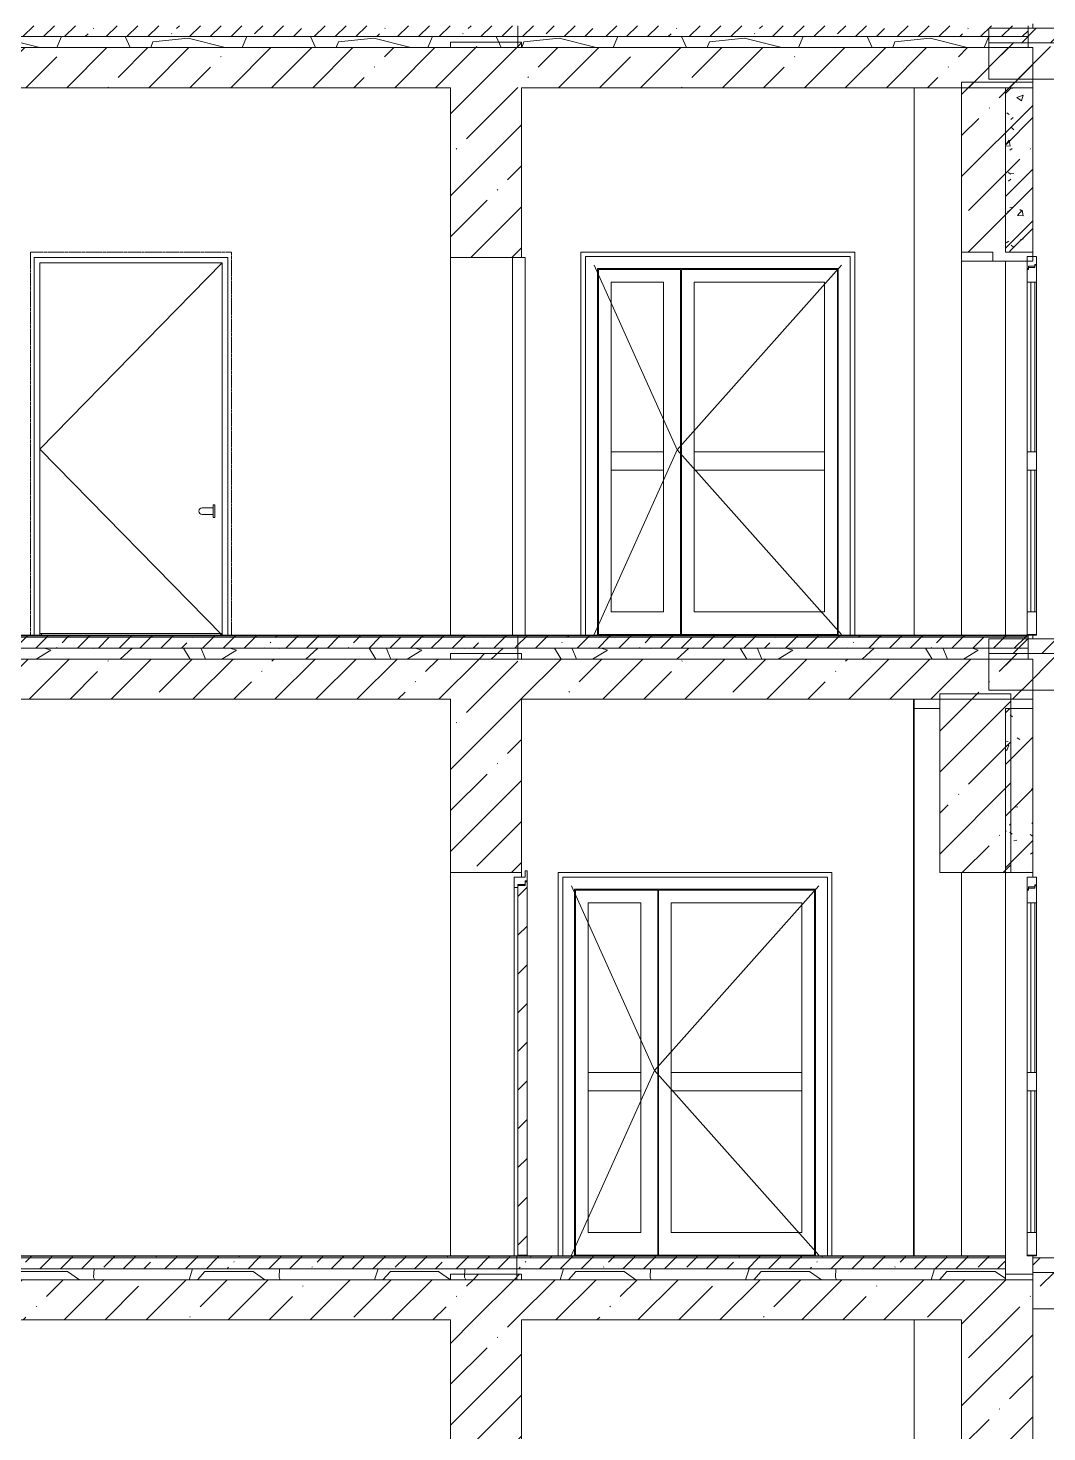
# Model space of a CAD drawing. Header units: millimetres. Extents: x -515342 to 330399, y -224905 to 507333.
# Drawn here: x 218136 to 223717, y 87067 to 94758 of the extents above; entities that cross this region are included whole.
import ezdxf

# ---------------------------------------------------------------- set-up
doc = ezdxf.new("R2010")
doc.units = ezdxf.units.MM
doc.linetypes.add('ASVP_Невидимые', pattern=[5, 3, -2])
doc.layers.get('0').update_dxf_attribs({"lineweight": 0})
for name, color, linetype, lineweight in [('Витраж', 7, 'Continuous', 0), ('Двери', 7, 'Continuous', 0), ('Двери открывание', 7, 'Continuous', 0), ('Лестницы', 7, 'Continuous', 0), ('Перекрытие', 7, 'Continuous', 0), ('Сантехника', 7, 'Continuous', 0), ('Стены внутренние', 7, 'Continuous', 0), ('Стены несущие', 7, 'Continuous', 0), ('Стены перегородки', 7, 'Continuous', 0)]:
    doc.layers.add(name, color=color, linetype=linetype, lineweight=lineweight)
pattern_1 = [(45, (223568.56, 95610.5), (-224.5064, 224.5064), []), (45, (223793.07, 95610.5), (-224.5064, 224.5064), [396.875, -79.375, 3.353, -76.022])]
pattern_2 = [(45, (223568.56, 95610.5), (-235.732, 235.732), []), (45, (223725.7, 95610.5), (-235.732, 235.732), [])]
pattern_3 = [(45, (-6276.18, 7579.1), (-106.066, 106.066), [])]
pattern_4 = [(45, (223568.56, 95610.5), (-141.421, 141.421), [])]
pattern_5 = [(50, (223568.56, 95610.5), (364.368, -31.878), [38.1, -419.1]), (355, (223568.56, 95610.5), (-70.486, 382.113), [30.48, -335.28]), (100.451, (223598.92, 95607.84), (293.885, 350.233), [32.38, -356.18]), (46.184, (223568.56, 95712.1), (542.16, -84.086), [57.15, -628.65]), (96.636, (223613.74, 95705.1), (474.805, 494.855), [48.57, -534.27]), (351.184, (223568.56, 95712.1), (474.81, 494.85), [45.72, -502.92]), (21, (223619.36, 95686.7), (303.228, -204.53), [38.1, -419.1]), (326, (223619.36, 95686.7), (123.604, 368.376), [30.48, -335.28]), (71.451, (223644.63, 95669.65), (426.834, 163.843), [32.38, -356.18]), (37.5, (223568.56, 95610.49), (6.1766, 169.11), [16.764, -314.452, 16.764, -323.596, -336.55]), (37.5, (223568.56, 95610.49), (6.1766, 169.11), [-671.576, 16.764, -319.786]), (7.5, (223568.56, 95610.5), (133.639, 200.3615), [16.764, -177.292, 16.764, -306.832, -128.27]), (7.5, (223568.56, 95610.5), (133.639, 200.3615), [-517.652, 16.764, -111.506]), (327.5, (223455.28, 95610.49), (271.1818, -11.4584), [16.764, -110.236, 16.764, -379.476, -525.78]), (327.5, (223455.28, 95610.49), (271.1818, -11.4584), [-523.24, 16.764, -509.016]), (317.5, (223404.48, 95610.5), (296.259, 50.853), [16.764, -148.336, 16.764, -246.38, -373.38]), (317.5, (223404.48, 95610.5), (296.259, 50.853), [-428.244, 16.764, -356.616])]
pattern_6 = [(228.013, (224300.08, 96626.49), (-8127.9666, -9144.02968), [136.69, -13532.193]), (184.97, (224208.64, 96524.893), (12191.99547, 1016.05502), [234.562, -23221.62]), (132.51, (223974.96, 96504.57), (10159.9124, -11176.07977), [165.393, -16373.89]), (267.274, (223578.72, 96250.573), (1015.88953, 20320.00577), [213.602, -21146.575]), (292.834, (223568.56, 96037.213), (-5080.07417, 12191.97012), [209.453, -20735.923]), (357.274, (223649.84, 95844.173), (-20320.00577, 1015.88953), [213.602, -21146.575]), (37.694, (223863.2, 95834.013), (-13208.04272, -10159.94461), [282.477, -27965.247]), (72.255, (224086.72, 96006.733), (7112.12749, 22351.9589), [266.688, -26402.102]), (121.43, (224168, 96260.733), (-8128.10005, 13207.93827), [214.325, -21218.218]), (175.236, (224056.24, 96443.61), (11175.99406, -1016.0697), [244.685, -11989.575]), (222.397, (223812.4, 96463.933), (-12192.08559, -11175.90729), [316.43, -31326.71]), (138.814, (224584.56, 96240.41), (-7111.9922, 6096.0098), [108, -10692.226]), (171.469, (224503.28, 96311.533), (13207.99153, -2032.05404), [205.473, -20341.855]), (225, (224300.1, 96342), (1e-13, -1016), [143.684, -1293.16]), (203.199, (224228.96, 96463.93), (5079.9856, 2032.0367), [77.377, -7660.25]), (291.801, (224157.84, 96433.45), (-1015.9787, 3048.0072), [109.426, -5361.9]), (30.964, (224198.48, 96331.85), (3047.9913, 2032.0134), [177.73, -5746.52]), (161.565, (224350.88, 96423.3), (2031.999, -1016.0024), [128.515, -3084.36]), (16.39, (223568.56, 96433.453), (10159.97517, 3048.0812), [180.035, -17823.53]), (70.346, (223741.28, 96484.25), (-4064.0339, -11175.98797), [151.04, -14952.887]), (293.199, (224350.88, 96626.49), (-2032.0367, 5079.9856), [154.75, -7582.873]), (343.61, (224411.84, 96484.253), (-10159.97517, 3048.0812), [180.035, -17823.53]), (339.444, (223568.56, 95803.53), (-5080.0015, 2031.9962), [173.614, -8507.094]), (294.775, (223731.12, 95742.57), (-5079.9732, 11176.0126), [145.47, -14401.437]), (66.801, (224361.04, 95610.49), (2032.0367, 5079.9856), [154.75, -7582.873]), (17.354, (224422, 95752.73), (-13208.0015, -4063.99474), [170.313, -16860.95]), (69.444, (223863.2, 95610.49), (-2031.9962, -5080.0015), [86.807, -8593.9]), (101.31, (224300.08, 95610.5), (-1016.0048, 4063.999), [51.806, -5128.797]), (165.964, (224289.92, 95661.3), (3048.0036, -1015.9877), [209.45, -3979.62]), (186.009, (224086.72, 95712.093), (10159.99987, 1015.9998), [194.107, -19216.546]), (303.69, (224198.48, 96240.4), (-1015.9976, 2032.002), [146.53, -3516.71]), (353.157, (224279.76, 96118.493), (17271.99206, -2032.06884), [255.823, -25326.404]), (60.945, (224533.76, 96088.01), (-4064.0497, -7111.97225), [104.603, -10355.757]), (90, (224584.6, 96179.5), (-1016, 1016), [60.96, -955.04]), (120.256, (224066.4, 95742.57), (4063.9449, -7112.03103), [141.147, -13973.576]), (48.013, (223995.28, 95864.49), (8127.9666, 9144.0297), [273.377, -13395.505]), (0, (224178.2, 96067.7), (1016, 1016), [264.16, -751.84]), (325.305, (224442.32, 96067.69), (-10160.01873, 7111.97318), [160.644, -15903.726]), (254.055, (224574.4, 95976.25), (-1015.9713, -4064.0072), [147.93, -7248.66]), (207.646, (224533.76, 95834.013), (-19303.99578, -10160.00796), [240.858, -23844.986]), (175.426, (224320.4, 95722.253), (-13207.99929, 1016.01778), [254.812, -25226.34])]
pattern_7 = [(45, (223568.56, 95610.5), (-114.0493, 114.0493), []), (45, (223682.61, 95610.5), (-114.0493, 114.0493), [201.613, -40.323, 3.353, -36.97])]

# ---------------------------------------------------------------- blocks, each defined once
blk = doc.blocks.new('Дверь_Стальная_Фрамуга_2 полотна1 - АР_Дверь_Внутренняя_1350х2680h_коробка__О_Л 2-10217686-О_АР_П_Разрез 3-3')
at = {"layer": 'Двери', "color": 253, "true_color": 0xaaaaaa}
for p, q in [((-8597.9, 5), (-8597.9, 0)), ((-8562.9, 0), (-8562.9, 5)), ((-8506.9, 5), (-8506.9, 0))]:
    blk.add_line(p, q, dxfattribs=at)
at = {"layer": 'Двери открывание', "color": 253, "true_color": 0xaaaaaa}
blk.add_line((-8522.9, 0), (-8520.1, 5), dxfattribs=at)
blk = doc.blocks.new('Прямоугольный импост - АР_Откос_Металлический_50х330 Серый Правый_Двери-10217749-О_АР_П_Разрез 3-3')
at = {"layer": 'Витраж'}
for p, q in [((-8588.9, 5), (-8588.9, 0)), ((-8587.9, 0), (-8587.9, 5))]:
    blk.add_line(p, q, dxfattribs=at)
blk = doc.blocks.new('СД_Люблино_Фасады_rvt-1-О_АР_П_Разрез 3-3')
at = {"layer": 'Стены внутренние'}
blk.add_line((-8637.9, 0), (-8637.9, 5), dxfattribs=at)
at = {"layer": 'Витраж', "lineweight": 9}
blk.add_blockref('Прямоугольный импост - АР_Откос_Металлический_50х330 Серый Правый_Двери-10217749-О_АР_П_Разрез 3-3', (0, 0), dxfattribs=at)
at = {"layer": 'Двери', "lineweight": 9}
blk.add_blockref('Дверь_Стальная_Фрамуга_2 полотна1 - АР_Дверь_Внутренняя_1350х2680h_коробка__О_Л 2-10217686-О_АР_П_Разрез 3-3', (0, 0), dxfattribs=at)
blk = doc.blocks.new('Дверь_Алюминиевая_Противопожарная__ТПТ75__2 полотна - АР_Дверь_ТПТ75_1450х2075_h__Средник_EIS60_Пр-10663336-О_АР_П_Разрез 3-3')
at = {"layer": 'Двери'}
for p, q in [((-7490.5, 3405), (-7490.5, 3400)), ((-7477.5, 3405), (-7477.5, 3400)), ((-7467.5, 3405), (-7467.5, 3400)), ((-7425, 3405), (-7425, 3400))]:
    blk.add_line(p, q, dxfattribs=at)
at = {"layer": 'Двери', "linetype": 'ASVP_Невидимые'}
for p, q in [((-7425, 3405), (-7425, 3400)), ((-7400, 3400), (-7400, 3405))]:
    blk.add_line(p, q, dxfattribs=at)
blk = doc.blocks.new('Дверь_Деревянная_1 полотно - АР_Дверь_Санузел_1000х2000h_полотно__Г_Пр-8738115-О_АР_П_Разрез 3-3')
at = {"layer": 'Двери', "linetype": 'ASVP_Невидимые'}
for p, q in [((-10595, 5500), (-11695, 5500)), ((-11695, 5500), (-11695, 3400)), ((-11675, 3400), (-11675, 5470)), ((-11675, 5470), (-10615, 5470)), ((-10615, 5470), (-10615, 3400)), ((-10595, 3400), (-10595, 5500))]:
    blk.add_line(p, q, dxfattribs=at)
at = {"layer": 'Двери'}
for p, q in [((-10615, 5470), (-11675, 5470)), ((-11675, 5470), (-11675, 3400)), ((-10615, 5470), (-10615, 3400)), ((-11645, 5440), (-11645, 3410)), ((-10645, 5440), (-11645, 5440)), ((-11645, 5440), (-10645, 5440)), ((-11645, 3400), (-11645, 5440)), ((-10645, 3410), (-10645, 5440)), ((-10645, 5440), (-10645, 3400)), ((-11645, 3410), (-10645, 3410)), ((-11635, 3400), (-11635, 3410)), ((-10655, 3410), (-10655, 3400))]:
    blk.add_line(p, q, dxfattribs=at)
at = {"layer": 'Двери открывание'}
for p, q in [((-11645, 4420), (-10645, 5440)), ((-10645, 3400), (-11645, 4420))]:
    blk.add_line(p, q, dxfattribs=at)
blk = doc.blocks.new('Дверь_Алюминиевая_Противопожарная__ТПТ75__2 полотна - АР_Дверь_ТПТ75_1450х2075_h__Средник_EI30_Пр-V1-О_АР_П_Разрез 3-3')
at = {"layer": 'Двери'}
for p, q in [((-7507, 5), (-7507, 0)), ((-7494, 5), (-7494, 0)), ((-7484, 5), (-7484, 0)), ((-7441.5, 5), (-7441.5, 0))]:
    blk.add_line(p, q, dxfattribs=at)
at = {"layer": 'Двери', "linetype": 'ASVP_Невидимые'}
for p, q in [((-7441.5, 5), (-7441.5, 0)), ((-7416.5, 0), (-7416.5, 5))]:
    blk.add_line(p, q, dxfattribs=at)
blk = doc.blocks.new('Дверь_Деревянная_1 полотно - АР_Дверь_Межкомнатная_1100х2000h_полотно__Г_Л-9343526-О_АР_П_Разрез 3-3')
at = {"layer": 'Двери'}
for p, q in [((-8985, 5470), (-9055, 5470)), ((-9055, 5470), (-9055, 3400)), ((-8985, 3400), (-8985, 5470)), ((-9055, 3400), (-8985, 3400))]:
    blk.add_line(p, q, dxfattribs=at)
blk = doc.blocks.new('Дверь_Алюминиевая_Противопожарная__ТПТ75__2 полотна - АР_Дверь_ТПТ75_1450х2075_h__Средник_EIS60_Л-V3-О_АР_П_Разрез 3-3')
at = {"layer": 'Двери'}
h = blk.add_hatch(dxfattribs=at)
h.set_pattern_fill('FP_2', color=256, style=0, pattern_type=2)
h.set_pattern_definition([(236.31, (-5209.4, 8823.7), (-1777.996, -3556), [641.07, -5769.6]), (236.31, (-5173.8, 8717), (-1777.996, -3556), [384.64, -6026.03]), (236.31, (-5387.2, 8717), (-1777.996, -3556), [384.64, -6026.03])])
h.paths.add_polyline_path([(-8060, 4405), (-7345, 4405), (-7345, 5335), (-8060, 5335), (-8060, 4875.09)])
for p, q in [((-8655, 3400), (-8655, 5475)), ((-7205, 5475), (-8655, 5475)), ((-7205, 3400), (-7205, 5475)), ((-8589.5, 5409.5), (-8589.5, 3400)), ((-8589.5, 5409.5), (-7270.5, 5409.5)), ((-8584.5, 5404.5), (-8134.5, 5404.5)), ((-8584.5, 5404.5), (-8584.5, 3405)), ((-8157.5, 5409.5), (-8157.5, 5404.5)), ((-8152.5, 5409.5), (-8152.5, 5404.5)), ((-8139.5, 5409.5), (-8139.5, 5404.5)), ((-8134.5, 3405), (-8134.5, 5404.5)), ((-8129.5, 3405), (-8129.5, 5404.5)), ((-8129.5, 5404.5), (-7275.5, 5404.5)), ((-7275.5, 5404.5), (-7275.5, 3405)), ((-7270.5, 5409.5), (-7270.5, 3400)), ((-8515, 3528.7), (-8515, 5335)), ((-8515, 5335), (-8227, 5335)), ((-8227, 3528.7), (-8227, 5335)), ((-8060, 5335), (-8060, 3528.7)), ((-7345, 5335), (-8060, 5335)), ((-7345, 3528.7), (-7345, 5335)), ((-8515, 4304), (-8515, 4405)), ((-8227, 4405), (-8515, 4405)), ((-8227, 4405), (-8227, 4304)), ((-8060, 4304), (-8060, 4405)), ((-7345, 4405), (-8060, 4405)), ((-7345, 4405), (-7345, 4304)), ((-8227, 4304), (-8515, 4304)), ((-7345, 4304), (-8060, 4304)), ((-8227, 3528.7), (-8515, 3528.7)), ((-7345, 3528.7), (-8060, 3528.7)), ((-8584.5, 3405), (-8589.5, 3405)), ((-8134.5, 3405), (-8584.5, 3405)), ((-8134.5, 3405), (-8129.5, 3405)), ((-7275.5, 3405), (-8129.5, 3405)), ((-7275.5, 3405), (-7270.5, 3405))]:
    blk.add_line(p, q, dxfattribs=at)
at = {"layer": 'Двери', "linetype": 'ASVP_Невидимые'}
for p, q in [((-8655, 3400), (-8655, 5475)), ((-8655, 5475), (-7205, 5475)), ((-7205, 5475), (-7205, 3400))]:
    blk.add_line(p, q, dxfattribs=at)
at = {"layer": 'Двери открывание'}
for q in [(-8607.5, 5427.5), (-7252.5, 5427.5), (-8607.5, 3405), (-7252.5, 3405)]:
    blk.add_line((-8152.5, 4416.25), q, dxfattribs=at)
blk = doc.blocks.new('Дверь_Алюминиевая_Противопожарная__ТПТ75__2 полотна - АР_Дверь_ТПТ75_1450х2075_h__Средник_EI30_Л-10660190-О_АР_П_Разрез 3-3')
at = {"layer": 'Двери'}
for p, q in [((-8780, 0), (-8780, 2075)), ((-7330, 2075), (-8780, 2075)), ((-8714.5, 2009.5), (-8714.5, 0)), ((-8714.5, 2009.5), (-7395.5, 2009.5)), ((-8709.5, 2004.5), (-8259.5, 2004.5)), ((-8709.5, 2004.5), (-8709.5, 5)), ((-8282.5, 2009.5), (-8282.5, 2004.5)), ((-8277.5, 2009.5), (-8277.5, 2004.5)), ((-8264.5, 2009.5), (-8264.5, 2004.5)), ((-8259.5, 5), (-8259.5, 2004.5)), ((-8254.5, 5), (-8254.5, 2004.5)), ((-8254.5, 2004.5), (-7400.5, 2004.5)), ((-7400.5, 2004.5), (-7400.5, 5)), ((-7395.5, 2009.5), (-7395.5, 0)), ((-7330, 0), (-7330, 2075)), ((-8640, 128.7), (-8640, 1935)), ((-8640, 1935), (-8352, 1935)), ((-8352, 128.7), (-8352, 1935)), ((-8185, 1935), (-8185, 128.7)), ((-7470, 1935), (-8185, 1935)), ((-7470, 128.7), (-7470, 1935)), ((-8640, 904), (-8640, 1005)), ((-8352, 1005), (-8640, 1005)), ((-8352, 1005), (-8352, 904)), ((-8185, 904), (-8185, 1005)), ((-7470, 1005), (-8185, 1005)), ((-7470, 1005), (-7470, 904)), ((-8352, 904), (-8640, 904)), ((-7470, 904), (-8185, 904)), ((-8352, 128.7), (-8640, 128.7)), ((-7470, 128.7), (-8185, 128.7)), ((-8709.5, 5), (-8714.5, 5)), ((-8259.5, 5), (-8709.5, 5)), ((-8259.5, 5), (-8254.5, 5)), ((-7400.5, 5), (-8254.5, 5)), ((-7400.5, 5), (-7395.5, 5))]:
    blk.add_line(p, q, dxfattribs=at)
at = {"layer": 'Двери', "linetype": 'ASVP_Невидимые'}
for p, q in [((-8780, 0), (-8780, 2075)), ((-8780, 2075), (-7330, 2075)), ((-7330, 2075), (-7330, 0))]:
    blk.add_line(p, q, dxfattribs=at)
at = {"layer": 'Двери открывание'}
for q in [(-8732.5, 2027.5), (-7377.5, 2027.5), (-8732.5, 5), (-7377.5, 5)]:
    blk.add_line((-8277.5, 1016.25), q, dxfattribs=at)
blk = doc.blocks.new('Дверь_Стальная Противопожарная_2 полотна - АР_Дверь_EI15_1450х2080h_коробка__Г_Л-10351172-О_АР_П_Разрез 3-3')
at = {"layer": 'Двери'}
h = blk.add_hatch(dxfattribs=at)
h.set_pattern_fill('FP_6', color=256, style=0, pattern_type=2)
h.set_pattern_definition(pattern_3)
h.paths.add_polyline_path([(-9026, 2019), (-9026, 2035), (-8985, 2035), (-8985, 2055), (-8975, 2055), (-8975, 2110), (-8985, 2110), (-8985, 2075), (-9045, 2075), (-9045, 2019)])
h = blk.add_hatch(dxfattribs=at)
h.set_pattern_fill('FP_6', color=256, style=0, pattern_type=2)
h.set_pattern_definition(pattern_3)
h.paths.add_polyline_path([(-8975, 5), (-8975, 2050), (-8985, 2050), (-8985, 2030), (-9026, 2030), (-9026, 5)])
at = {"layer": 'Двери', "lineweight": 18}
for p, q in [((-8975, 2110), (-8985, 2110)), ((-8985, 2110), (-8985, 2075)), ((-8975, 2055), (-8975, 2110)), ((-8985, 2075), (-9045, 2075)), ((-9045, 2075), (-9045, 2019)), ((-9045, 2019), (-9026, 2019)), ((-9026, 2019), (-9026, 2035)), ((-9026, 2035), (-8985, 2035)), ((-9026, 2030), (-9026, 5)), ((-8985, 2030), (-9026, 2030)), ((-8985, 2035), (-8985, 2055)), ((-8985, 2055), (-8975, 2055)), ((-8975, 2050), (-8985, 2050)), ((-8985, 2050), (-8985, 2030)), ((-8975, 5), (-8975, 2050)), ((-9026, 5), (-8975, 5))]:
    blk.add_line(p, q, dxfattribs=at)
at = {"layer": 'Двери'}
for p, q in [((-9045, 2019), (-9045, 0)), ((-8975, 2055), (-8975, 2050)), ((-9026, 5), (-9026, 0)), ((-8985, 0), (-8985, 5)), ((-8975, 5), (-8975, 0))]:
    blk.add_line(p, q, dxfattribs=at)
blk = doc.blocks.new('Дверь_Алюминиевая_Противопожарная__ТПТ75__2 полотна - АР_Дверь_ТПТ75_1450х2075_h__Средник_EI30_Пр-V160-О_АР_П_Разрез 3-3')
at = {"layer": 'Двери', "lineweight": 18}
for p, q in [((-6185, 8825), (-6236, 8825)), ((-6236, 8825), (-6236, 8759.5)), ((-6228, 8759.5), (-6228, 8772.5)), ((-6228, 8772.5), (-6193, 8772.5)), ((-6193, 8772.5), (-6193, 8782.5)), ((-6193, 8782.5), (-6185, 8782.5)), ((-6185, 8777.5), (-6193, 8777.5)), ((-6193, 8777.5), (-6193, 8764.5)), ((-6185, 8782.5), (-6185, 8825)), ((-6185, 8685), (-6185, 8777.5)), ((-6236, 8759.5), (-6228, 8759.5)), ((-6228, 8754.5), (-6236, 8754.5)), ((-6236, 8754.5), (-6236, 8685)), ((-6193, 8764.5), (-6228, 8764.5)), ((-6228, 8764.5), (-6228, 8754.5)), ((-6236, 8685), (-6185, 8685)), ((-6215, 8685), (-6215, 7755)), ((-6193, 8685), (-6215, 8685)), ((-6193, 7755), (-6193, 8685)), ((-6185, 7755), (-6236, 7755)), ((-6236, 7755), (-6236, 7654)), ((-6215, 7755), (-6193, 7755)), ((-6185, 7654), (-6185, 7755)), ((-6236, 7654), (-6185, 7654)), ((-6215, 7654), (-6215, 6878.7)), ((-6193, 7654), (-6215, 7654)), ((-6193, 6878.7), (-6193, 7654)), ((-6185, 6878.7), (-6236, 6878.7)), ((-6236, 6878.7), (-6236, 6755)), ((-6215, 6878.7), (-6193, 6878.7)), ((-6185, 6755), (-6185, 6878.7)), ((-6236, 6755), (-6185, 6755)), ((-6230.5, 6750), (-6228, 6750)), ((-6228, 6750), (-6193, 6750)), ((-6185, 6750), (-6193, 6750))]:
    blk.add_line(p, q, dxfattribs=at)
at = {"layer": 'Двери'}
for p, q in [((-6185, 8782.5), (-6185, 8777.5)), ((-6236, 8759.5), (-6236, 8754.5)), ((-6236, 8685), (-6236, 7755)), ((-6185, 8685), (-6185, 7755)), ((-6236, 7654), (-6236, 6878.7)), ((-6185, 7654), (-6185, 6878.7)), ((-6236, 6755), (-6236, 6750)), ((-6228, 6750), (-6230.5, 6750)), ((-6228, 6755), (-6228, 6750)), ((-6193, 6750), (-6228, 6750)), ((-6193, 6755), (-6193, 6750)), ((-6185, 6750), (-6193, 6750)), ((-6185, 6755), (-6185, 6750))]:
    blk.add_line(p, q, dxfattribs=at)
blk = doc.blocks.new('Дверь_Алюминиевая_Противопожарная__ТПТ75__2 полотна - АР_Дверь_ТПТ75_1450х2075_h__Средник_EI30_Пр-V161-О_АР_П_Разрез 3-3')
at = {"layer": 'Двери', "lineweight": 18}
for p, q in [((-6185, 2075), (-6236, 2075)), ((-6236, 2075), (-6236, 2009.5)), ((-6236, 2009.5), (-6228, 2009.5)), ((-6228, 2004.5), (-6236, 2004.5)), ((-6236, 2004.5), (-6236, 1935)), ((-6228, 2009.5), (-6228, 2022.5)), ((-6228, 2022.5), (-6193, 2022.5)), ((-6193, 2014.5), (-6228, 2014.5)), ((-6228, 2014.5), (-6228, 2004.5)), ((-6193, 2022.5), (-6193, 2032.5)), ((-6193, 2032.5), (-6185, 2032.5)), ((-6185, 2027.5), (-6193, 2027.5)), ((-6193, 2027.5), (-6193, 2014.5)), ((-6185, 2032.5), (-6185, 2075)), ((-6185, 1935), (-6185, 2027.5)), ((-6236, 1935), (-6185, 1935)), ((-6215, 1935), (-6215, 1005)), ((-6193, 1935), (-6215, 1935)), ((-6193, 1005), (-6193, 1935)), ((-6185, 1005), (-6236, 1005)), ((-6236, 1005), (-6236, 904)), ((-6215, 1005), (-6193, 1005)), ((-6185, 904), (-6185, 1005)), ((-6236, 904), (-6185, 904)), ((-6215, 904), (-6215, 128.7)), ((-6193, 904), (-6215, 904)), ((-6193, 128.7), (-6193, 904)), ((-6185, 128.7), (-6236, 128.7)), ((-6236, 128.7), (-6236, 5)), ((-6215, 128.7), (-6193, 128.7)), ((-6185, 5), (-6185, 128.7)), ((-6236, 5), (-6185, 5)), ((-6236, 0), (-6228, 0)), ((-6228, 0), (-6193, 0)), ((-6185, 0), (-6193, 0))]:
    blk.add_line(p, q, dxfattribs=at)
at = {"layer": 'Двери'}
for p, q in [((-6236, 2009.5), (-6236, 2004.5)), ((-6185, 2032.5), (-6185, 2027.5)), ((-6236, 1935), (-6236, 1005)), ((-6185, 1935), (-6185, 1005)), ((-6236, 904), (-6236, 128.7)), ((-6185, 904), (-6185, 128.7)), ((-6236, 5), (-6236, 0)), ((-6228, 0), (-6236, 0)), ((-6228, 5), (-6228, 0)), ((-6193, 0), (-6228, 0)), ((-6193, 5), (-6193, 0)), ((-6185, 0), (-6193, 0)), ((-6185, 5), (-6185, 0))]:
    blk.add_line(p, q, dxfattribs=at)
blk = doc.blocks.new('МГН_Санузел_Поручень горизонтальный - АР_Сантехнические приборы_МГН_Поручень горизонтальный_на дверь-10674815-О_АР_П_Разрез 3-3')
at = {"layer": 'Сантехника'}
for p, q in [((-10755, 4098), (-10695, 4098)), ((-10695, 4098), (-10755, 4098)), ((-10695, 4098), (-10695, 4115)), ((-10695, 4115), (-10685, 4115)), ((-10695, 4115), (-10685, 4115)), ((-10695, 4045), (-10695, 4115)), ((-10685, 4115), (-10685, 4045)), ((-10685, 4115), (-10685, 4045)), ((-10695, 4062), (-10755, 4062)), ((-10695, 4062), (-10755, 4062)), ((-10695, 4045), (-10695, 4062)), ((-10685, 4045), (-10695, 4045)), ((-10695, 4045), (-10685, 4045))]:
    blk.add_line(p, q, dxfattribs=at)
blk.add_arc((-10755, 4080), 18, 90, 270, dxfattribs=at)
blk.add_arc((-10755, 4080), 18, 90, 270, dxfattribs=at)

msp = doc.modelspace()

# ---------------------------------------------------------------- hatches: boundary and pattern name
at = {"layer": 'Лестницы'}
h = msp.add_hatch(dxfattribs=at)
h.set_pattern_fill('FP_9', color=256, style=0, pattern_type=2)
h.set_pattern_definition(pattern_2)
h.paths.add_polyline_path([(225020.7438, 94678.0595), (225020.7438, 94758.0595), (223399.7438, 94758.0595), (223399.7438, 94678.0595), (224926.8924, 94678.0595)])
h = msp.add_hatch(dxfattribs=at)
h.set_pattern_fill('FP_1', color=256, style=0, pattern_type=2)
h.set_pattern_definition(pattern_1)
h.paths.add_polyline_path([(225005.7438, 94410.3158), (225005.7438, 94678.0595), (223399.7438, 94678.0595), (223399.7438, 94478.0595), (224871.6967, 94478.0595), (224926.8924, 94450.1652)])
h = msp.add_hatch(dxfattribs=at)
h.set_pattern_fill('FP_9', color=256, style=0, pattern_type=2)
h.set_pattern_definition(pattern_2)
h.paths.add_polyline_path([(224288.3348, 91331.3929), (225089.7438, 91331.509), (225089.7438, 91411.3929), (223399.7438, 91411.3929), (223399.7438, 91331.3929), (224181.9085, 91331.3929)])
h = msp.add_hatch(dxfattribs=at)
h.set_pattern_fill('FP_1', color=256, style=0, pattern_type=2)
h.set_pattern_definition(pattern_1)
h.paths.add_polyline_path([(225074.7438, 91068.4672), (225074.7438, 91331.3929), (223399.7438, 91331.3929), (223399.7438, 91131.3929), (224946.3241, 91131.3929), (225033.3186, 91088.7656)])
h = msp.add_hatch(dxfattribs=at)
h.set_pattern_fill('FP_9', color=256, style=0, pattern_type=2)
h.set_pattern_definition(pattern_2)
h.paths.add_polyline_path([(224501.1873, 87941.3929), (225378.4612, 87941.3929), (225378.4612, 88021.3929), (223639.7438, 88021.3929), (223639.7438, 87941.3929), (224394.7611, 87941.3929)])
h = msp.add_hatch(dxfattribs=at)
h.set_pattern_fill('FP_1', color=256, style=0, pattern_type=2)
h.set_pattern_definition(pattern_1)
h.paths.add_polyline_path([(225363.4612, 87669.8714), (225363.4612, 87941.3929), (223639.7438, 87941.3929), (223639.7438, 87741.3929), (225206.3945, 87741.3929), (225352.5974, 87674.8183)])
at = {"layer": 'Перекрытие'}
h = msp.add_hatch(dxfattribs=at)
h.set_pattern_fill('FP_11', color=256, style=0, pattern_type=2)
h.set_pattern_definition(pattern_7)
h.paths.add_polyline_path([(220137.7106, 94711.3929), (220819.7438, 94711.3929), (220819.7438, 94771.3929), (214439.7438, 94771.3929), (214439.7438, 94711.3929), (220031.2843, 94711.3929)])
h = msp.add_hatch(dxfattribs=at)
h.set_pattern_fill('FP_11', color=256, style=0, pattern_type=2)
h.set_pattern_definition(pattern_7)
h.paths.add_polyline_path([(220819.7438, 94711.3929), (223614.2438, 94711.3929), (223614.2438, 94771.3929), (220819.7438, 94771.3929), (220819.7438, 94759.3897)])
h = msp.add_hatch(dxfattribs=at)
h.set_pattern_fill('FP_34', color=256, style=0, pattern_type=2)
h.set_pattern_definition(pattern_6)
h.paths.add_polyline_path([(219818.4318, 94651.3929), (220819.7438, 94651.3929), (220819.7438, 94711.3929), (214439.7438, 94711.3929), (214439.7438, 94651.3929), (219712.0056, 94651.3929)])
h = msp.add_hatch(dxfattribs=at)
h.set_pattern_fill('FP_34', color=256, style=0, pattern_type=2)
h.set_pattern_definition(pattern_6)
h.paths.add_polyline_path([(220819.7438, 94651.3929), (223614.2438, 94651.3929), (223614.2438, 94711.3929), (220819.7438, 94711.3929), (220819.7438, 94666.7443)])
h = msp.add_hatch(dxfattribs=at)
h.set_pattern_fill('FP_1', color=256, style=0, pattern_type=2)
h.set_pattern_definition(pattern_1)
h.paths.add_polyline_path([(220244.1369, 94431.3929), (223639.7438, 94431.3929), (223639.7438, 94651.3929), (214439.7438, 94651.3929), (214439.7438, 94431.3929), (220137.7106, 94431.3929)])
h = msp.add_hatch(dxfattribs=at)
h.set_pattern_fill('FP_11', color=256, style=0, pattern_type=2)
h.set_pattern_definition(pattern_7)
h.paths.add_polyline_path([(220151.0139, 91421.3929), (220819.7438, 91421.3929), (220819.7438, 91429.3929), (214439.7438, 91429.3929), (214439.7438, 91421.3929), (220147.6892, 91421.3929)])
h = msp.add_hatch(dxfattribs=at)
h.set_pattern_fill('FP_11', color=256, style=0, pattern_type=2)
h.set_pattern_definition(pattern_7)
h.paths.add_polyline_path([(220776.2682, 91361.3929), (220819.7438, 91361.3929), (220819.7438, 91421.3929), (214439.7438, 91421.3929), (214439.7438, 91361.3929), (220749.6616, 91361.3929)])
h = msp.add_hatch(dxfattribs=at)
h.set_pattern_fill('FP_11', color=256, style=0, pattern_type=2)
h.set_pattern_definition(pattern_7)
h.paths.add_polyline_path([(220819.7438, 91421.3929), (223614.2438, 91421.3929), (223614.2438, 91429.3929), (220819.7438, 91429.3929), (220819.7438, 91424.1544)])
h = msp.add_hatch(dxfattribs=at)
h.set_pattern_fill('FP_11', color=256, style=0, pattern_type=2)
h.set_pattern_definition(pattern_7)
h.paths.add_polyline_path([(223543.351, 91361.3929), (223614.2438, 91361.3929), (223614.2438, 91421.3929), (220819.7438, 91421.3929), (220819.7438, 91361.3929), (223436.9247, 91361.3929)])
h = msp.add_hatch(dxfattribs=at)
h.set_pattern_fill('FP_34', color=256, style=0, pattern_type=2)
h.set_pattern_definition(pattern_6)
h.paths.add_polyline_path([(219712.0056, 91301.3929), (220819.7438, 91301.3929), (220819.7438, 91361.3929), (214439.7438, 91361.3929), (214439.7438, 91301.3929), (219605.5793, 91301.3929)])
h = msp.add_hatch(dxfattribs=at)
h.set_pattern_fill('FP_1', color=256, style=0, pattern_type=2)
h.set_pattern_definition(pattern_1)
h.paths.add_polyline_path([(220031.2843, 91081.3929), (223639.7438, 91081.3929), (223639.7438, 91301.3929), (214439.7438, 91301.3929), (214439.7438, 91081.3929), (219924.8581, 91081.3929)])
h = msp.add_hatch(dxfattribs=at)
h.set_pattern_fill('FP_34', color=256, style=0, pattern_type=2)
h.set_pattern_definition(pattern_6)
h.paths.add_polyline_path([(222904.7934, 91301.3929), (223614.2438, 91301.3929), (223614.2438, 91361.3929), (220819.7438, 91361.3929), (220819.7438, 91301.3929), (222798.3671, 91301.3929)])
h = msp.add_hatch(dxfattribs=at)
h.set_pattern_fill('FP_11', color=256, style=0, pattern_type=2)
h.set_pattern_definition(pattern_7)
h.paths.add_polyline_path([(220776.2682, 88021.3929), (220814.2438, 88021.3929), (220814.2438, 88029.3929), (214439.7438, 88029.3929), (214439.7438, 88021.3929), (220749.6616, 88021.3929)])
h = msp.add_hatch(dxfattribs=at)
h.set_pattern_fill('FP_11', color=256, style=0, pattern_type=2)
h.set_pattern_definition(pattern_7)
h.paths.add_polyline_path([(218967.0217, 87961.3929), (220814.2438, 87961.3929), (220814.2438, 88021.3929), (214439.7438, 88021.3929), (214439.7438, 87961.3929), (218860.5955, 87961.3929)])
h = msp.add_hatch(dxfattribs=at)
h.set_pattern_fill('FP_11', color=256, style=0, pattern_type=2)
h.set_pattern_definition(pattern_7)
h.paths.add_polyline_path([(223489.7438, 88021.3929), (223489.7438, 88029.3929), (220814.2438, 88029.3929), (220814.2438, 88021.3929), (223436.9247, 88021.3929)])
h = msp.add_hatch(dxfattribs=at)
h.set_pattern_fill('FP_11', color=256, style=0, pattern_type=2)
h.set_pattern_definition(pattern_7)
h.paths.add_polyline_path([(220814.2438, 87961.3929), (223489.7438, 87961.3929), (223489.7438, 88021.3929), (220814.2438, 88021.3929), (220814.2438, 87996.2737)])
h = msp.add_hatch(dxfattribs=at)
h.set_pattern_fill('FP_34', color=256, style=0, pattern_type=2)
h.set_pattern_definition(pattern_6)
h.paths.add_polyline_path([(214439.7438, 87901.3929), (220814.2438, 87901.3929), (220814.2438, 87961.3929), (214439.7438, 87961.3929)])
h = msp.add_hatch(dxfattribs=at)
h.set_pattern_fill('FP_34', color=256, style=0, pattern_type=2)
h.set_pattern_definition(pattern_6)
h.paths.add_polyline_path([(220814.2438, 87901.3929), (223489.7438, 87901.3929), (223489.7438, 87961.3929), (220814.2438, 87961.3929), (220814.2438, 87903.6282)])
h = msp.add_hatch(dxfattribs=at)
h.set_pattern_fill('FP_1', color=256, style=0, pattern_type=2)
h.set_pattern_definition(pattern_1)
h.paths.add_polyline_path([(214439.7438, 87681.3929), (223639.7438, 87681.3929), (223639.7438, 87901.3929), (214439.7438, 87901.3929), (214439.7438, 87718.3374)])
at = {"layer": 'Стены внутренние'}
h = msp.add_hatch(dxfattribs=at)
h.set_pattern_fill('FP_1', color=256, style=0, pattern_type=2)
h.set_pattern_definition(pattern_1)
h.paths.add_polyline_path([(220449.7438, 86831.3929), (220839.7438, 86831.3929), (220839.7438, 87681.3929), (220449.7438, 87681.3929), (220449.7438, 86977.174)])
h.paths.add_polyline_path([(220669.8419, 87901.3929), (220839.7438, 87901.3929), (220839.7438, 87931.3929), (220449.7438, 87931.3929), (220449.7438, 87901.3929), (220616.6288, 87901.3929)])
h.paths.add_polyline_path([(220449.7438, 90131.3929), (220839.7438, 90131.3929), (220839.7438, 91081.3929), (220449.7438, 91081.3929), (220449.7438, 90312.4093)])
h.paths.add_polyline_path([(220616.6288, 91301.3929), (220839.7438, 91301.3929), (220839.7438, 91331.3929), (220449.7438, 91331.3929), (220449.7438, 91301.3929), (220603.3255, 91301.3929)])
h.paths.add_polyline_path([(220449.7438, 93501.3929), (220839.7438, 93501.3929), (220839.7438, 94431.3929), (220449.7438, 94431.3929), (220449.7438, 93554.9992)])
h.paths.add_polyline_path([(220573.3942, 94651.3929), (220839.7438, 94651.3929), (220839.7438, 94681.3929), (220449.7438, 94681.3929), (220449.7438, 94651.3929), (220570.065, 94651.3929)])
h.paths.add_polyline_path([(220616.6288, 96851.3929), (220839.7438, 96851.3929), (220839.7438, 97731.3929), (220449.7438, 97731.3929), (220449.7438, 96851.3929), (220609.9794, 96851.3929)])
h.paths.add_polyline_path([(220510.2025, 97951.3929), (220839.7438, 97951.3929), (220839.7438, 97981.3929), (220449.7438, 97981.3929), (220449.7438, 97951.3929), (220456.9894, 97951.3929)])
h.paths.add_polyline_path([(220449.7438, 100151.3929), (220839.7438, 100151.3929), (220839.7438, 101361.3929), (220449.7438, 101361.3929), (220449.7438, 100318.1152)])
h = msp.add_hatch(dxfattribs=at)
h.set_pattern_fill('FP_1', color=256, style=0, pattern_type=2)
h.set_pattern_definition(pattern_1)
h.paths.add_polyline_path([(223543.351, 93481.3929), (223639.7438, 93481.3929), (223639.7438, 94461.3929), (223249.7438, 94461.3929), (223249.7438, 93531.3929), (223420.7438, 93531.3929), (223420.7438, 93481.3929), (223436.9247, 93481.3929)])
h = msp.add_hatch(dxfattribs=at)
h.set_pattern_fill('FP_32', color=256, style=0, pattern_type=2)
h.set_pattern_definition(pattern_4)
h.paths.add_polyline_path([(223639.7438, 93531.3929), (223639.7438, 94431.3929), (223489.7438, 94431.3929), (223489.7438, 93531.3929), (223543.351, 93531.3929)])
h = msp.add_hatch(dxfattribs=at)
h.set_pattern_fill('FP_33', color=256, style=0, pattern_type=2)
h.set_pattern_definition(pattern_5)
h.paths.add_polyline_path([(223639.7438, 93531.3929), (223639.7438, 94431.3929), (223489.7438, 94431.3929), (223489.7438, 93531.3929), (223543.351, 93531.3929)])
h = msp.add_hatch(dxfattribs=at)
h.set_pattern_fill('FP_1', color=256, style=0, pattern_type=2)
h.set_pattern_definition(pattern_1)
h.paths.add_polyline_path([(223436.9247, 90131.3929), (223519.7438, 90131.3929), (223519.7438, 91111.3929), (223129.7438, 91111.3929), (223129.7438, 90131.3929), (223330.4984, 90131.3929)])
h = msp.add_hatch(dxfattribs=at)
h.set_pattern_fill('FP_32', color=256, style=0, pattern_type=2)
h.set_pattern_definition(pattern_4)
h.paths.add_polyline_path([(223639.7438, 90131.3929), (223639.7438, 91031.3929), (223489.7438, 91031.3929), (223489.7438, 90131.3929), (223543.351, 90131.3929)])
h = msp.add_hatch(dxfattribs=at)
h.set_pattern_fill('FP_33', color=256, style=0, pattern_type=2)
h.set_pattern_definition(pattern_5)
h.paths.add_polyline_path([(223639.7438, 90131.3929), (223639.7438, 91031.3929), (223489.7438, 91031.3929), (223489.7438, 90131.3929), (223543.351, 90131.3929)])
h = msp.add_hatch(dxfattribs=at)
h.set_pattern_fill('FP_1', color=256, style=0, pattern_type=2)
h.set_pattern_definition(pattern_1)
h.paths.add_polyline_path([(223543.351, 84631.3929), (223639.7438, 84631.3929), (223639.7438, 87681.3929), (223249.7438, 87681.3929), (223249.7438, 84631.3929), (223436.9247, 84631.3929)])

# ---------------------------------------------------------------- linework, layer by layer
at = {"layer": 'Лестницы'}
for p, q in [((225020.7438, 94758.0595), (223399.7438, 94758.0595)), ((223399.7438, 94758.0595), (223399.7438, 94678.0595)), ((225005.7438, 94678.0595), (223399.7438, 94678.0595)), ((223399.7438, 94678.0595), (223399.7438, 94478.0595)), ((223399.7438, 94678.0595), (225020.7438, 94678.0595)), ((223399.7438, 94478.0595), (224871.6967, 94478.0595)), ((225089.7438, 91411.3929), (223399.7438, 91411.3929)), ((223399.7438, 91411.3929), (223399.7438, 91331.3929)), ((225074.7438, 91331.3929), (223399.7438, 91331.3929)), ((223399.7438, 91331.3929), (223399.7438, 91131.3929)), ((223399.7438, 91331.3929), (225089.7438, 91331.3929)), ((223399.7438, 91131.3929), (224946.3241, 91131.3929)), ((225378.4612, 88021.3929), (223639.7438, 88021.3929)), ((223639.7438, 88021.3929), (223639.7438, 87941.3929)), ((225363.4612, 87941.3929), (223639.7438, 87941.3929)), ((223639.7438, 87941.3929), (223639.7438, 87741.3929)), ((223639.7438, 87941.3929), (225378.4612, 87941.3929)), ((223639.7438, 87741.3929), (225206.3945, 87741.3929))]:
    msp.add_line(p, q, dxfattribs=at)
at = {"layer": 'Перекрытие'}
for p, q in [((220819.7438, 94771.3929), (220819.7438, 94651.3929)), ((223614.2438, 94651.3929), (223614.2438, 94771.3929)), ((223614.2438, 94711.3929), (214439.7438, 94711.3929)), ((214439.7438, 94651.3929), (223639.7438, 94651.3929)), ((223639.7438, 94431.3929), (223639.7438, 94651.3929)), ((214439.7438, 94431.3929), (220449.7438, 94431.3929)), ((220839.7438, 94431.3929), (223639.7438, 94431.3929)), ((220789.7438, 91431.3929), (214439.7438, 91431.3929)), ((223614.2438, 91429.3929), (214439.7438, 91429.3929)), ((223614.2438, 91421.3929), (214439.7438, 91421.3929)), ((220819.7438, 91421.3929), (220819.7438, 91431.3929)), ((220819.7438, 91301.3929), (220819.7438, 91421.3929)), ((223614.2438, 91431.3929), (220859.7438, 91431.3929)), ((223614.2438, 91421.3929), (223614.2438, 91431.3929)), ((223614.2438, 91301.3929), (223614.2438, 91421.3929)), ((223614.2438, 91361.3929), (214439.7438, 91361.3929)), ((214439.7438, 91301.3929), (223639.7438, 91301.3929)), ((223639.7438, 91081.3929), (223639.7438, 91301.3929)), ((214439.7438, 91081.3929), (220449.7438, 91081.3929)), ((220839.7438, 91081.3929), (223639.7438, 91081.3929)), ((223489.7438, 88031.3929), (214439.7438, 88031.3929)), ((223489.7438, 88029.3929), (214439.7438, 88029.3929)), ((223489.7438, 88021.3929), (214439.7438, 88021.3929)), ((220814.2438, 88021.3929), (220814.2438, 88031.3929)), ((220814.2438, 87901.3929), (220814.2438, 88021.3929)), ((223489.7438, 88021.3929), (223489.7438, 88031.3929)), ((223489.7438, 87901.3929), (223489.7438, 88021.3929)), ((223489.7438, 87961.3929), (214439.7438, 87961.3929)), ((214439.7438, 87901.3929), (223639.7438, 87901.3929)), ((223639.7438, 87681.3929), (223639.7438, 87901.3929)), ((214439.7438, 87681.3929), (220449.7438, 87681.3929)), ((220839.7438, 87681.3929), (223249.7438, 87681.3929))]:
    msp.add_line(p, q, dxfattribs=at)
at = {"layer": 'Стены внутренние'}
for p, q in [((223639.7438, 94781.3929), (223639.7438, 94758.0595)), ((222989.7438, 94431.3929), (222989.7438, 91431.3929)), ((221164.7438, 91431.3929), (221164.7438, 93531.3929)), ((221164.7438, 93531.3929), (222664.7438, 93531.3929)), ((222664.7438, 93531.3929), (222664.7438, 91431.3929)), ((223249.7438, 91431.3929), (223249.7438, 93531.3929)), ((220449.7438, 91431.3929), (220449.7438, 93501.3929)), ((223420.7438, 93481.3929), (223249.7438, 93481.3929)), ((223489.7438, 91431.3929), (223489.7438, 93481.3929)), ((223639.7438, 91431.3929), (223639.7438, 91411.3929)), ((222986.0335, 91081.3929), (222986.0335, 88031.3929)), ((222989.7438, 91081.3929), (222989.7438, 88031.3929)), ((223639.7438, 91081.3929), (223639.7438, 91031.3929)), ((223129.7438, 91031.3929), (222989.7438, 91031.3929)), ((220449.7438, 88031.3929), (220449.7438, 90131.3929)), ((220839.7438, 90131.3929), (220839.7438, 90106.3929)), ((221039.7438, 88031.3929), (221039.7438, 90131.3929)), ((221039.7438, 90131.3929), (222539.7438, 90131.3929)), ((222539.7438, 90131.3929), (222539.7438, 88031.3929)), ((223249.7438, 88031.3929), (223249.7438, 90131.3929)), ((223489.7438, 88031.3929), (223489.7438, 90131.3929)), ((223639.7438, 90131.3929), (223639.7438, 90106.3929)), ((223639.7438, 88031.3929), (223639.7438, 88021.3929)), ((223639.7438, 87931.3929), (223489.7438, 87931.3929)), ((222989.7438, 84731.3929), (222989.7438, 87681.3929))]:
    msp.add_line(p, q, dxfattribs=at)
at = {"layer": 'Стены несущие'}
for p, q in [((220839.7438, 94681.3929), (220449.7438, 94681.3929)), ((220449.7438, 94681.3929), (220449.7438, 94651.3929)), ((220839.7438, 94651.3929), (220839.7438, 94681.3929)), ((223639.7438, 94461.3929), (223249.7438, 94461.3929)), ((223249.7438, 94461.3929), (223249.7438, 93531.3929)), ((223639.7438, 93481.3929), (223639.7438, 94461.3929)), ((220449.7438, 94431.3929), (220449.7438, 93501.3929)), ((220839.7438, 93501.3929), (220839.7438, 94431.3929)), ((223249.7438, 93531.3929), (223420.7438, 93531.3929)), ((223420.7438, 93531.3929), (223420.7438, 93481.3929)), ((220449.7438, 93501.3929), (220789.7438, 93501.3929)), ((223420.7438, 93481.3929), (223639.7438, 93481.3929)), ((220839.7438, 91331.3929), (220449.7438, 91331.3929)), ((220449.7438, 91331.3929), (220449.7438, 91301.3929)), ((220839.7438, 91301.3929), (220839.7438, 91331.3929)), ((220449.7438, 91081.3929), (220449.7438, 90131.3929)), ((220839.7438, 90131.3929), (220839.7438, 91081.3929)), ((223519.7438, 91111.3929), (223129.7438, 91111.3929)), ((223129.7438, 91111.3929), (223129.7438, 90131.3929)), ((223519.7438, 90131.3929), (223519.7438, 91111.3929)), ((220449.7438, 90131.3929), (220839.7438, 90131.3929)), ((223129.7438, 90131.3929), (223489.7438, 90131.3929)), ((220839.7438, 87931.3929), (220449.7438, 87931.3929)), ((220449.7438, 87931.3929), (220449.7438, 87901.3929)), ((220839.7438, 87901.3929), (220839.7438, 87931.3929)), ((220449.7438, 87681.3929), (220449.7438, 86831.3929)), ((220839.7438, 86831.3929), (220839.7438, 87681.3929)), ((223249.7438, 87681.3929), (223249.7438, 84631.3929)), ((223639.7438, 84631.3929), (223639.7438, 87681.3929))]:
    msp.add_line(p, q, dxfattribs=at)
at = {"layer": 'Стены перегородки'}
for p, q in [((223489.7438, 94431.3929), (223489.7438, 93531.3929)), ((223489.7438, 93531.3929), (223639.7438, 93531.3929)), ((223639.7438, 91031.3929), (223489.7438, 91031.3929)), ((223489.7438, 91031.3929), (223489.7438, 90131.3929)), ((223639.7438, 90131.3929), (223639.7438, 91031.3929)), ((223489.7438, 90131.3929), (223639.7438, 90131.3929))]:
    msp.add_line(p, q, dxfattribs=at)

# ---------------------------------------------------------------- block references
msp.add_blockref('СД_Люблино_Фасады_rvt-1-О_АР_П_Разрез 3-3', (229844.7438, 88031.3929))
at = {"layer": 'Двери'}
for name, p in [('Дверь_Деревянная_1 полотно - АР_Дверь_Санузел_1000х2000h_полотно__Г_Пр-8738115-О_АР_П_Разрез 3-3', (229844.7438, 88031.3929)), ('Дверь_Деревянная_1 полотно - АР_Дверь_Межкомнатная_1100х2000h_полотно__Г_Л-9343526-О_АР_П_Разрез 3-3', (229844.7438, 88031.3929)), ('Дверь_Алюминиевая_Противопожарная__ТПТ75__2 полотна - АР_Дверь_ТПТ75_1450х2075_h__Средник_EIS60_Л-V3-О_АР_П_Разрез 3-3', (229844.7438, 88031.3929)), ('Дверь_Алюминиевая_Противопожарная__ТПТ75__2 полотна - АР_Дверь_ТПТ75_1450х2075_h__Средник_EI30_Пр-V160-О_АР_П_Разрез 3-3', (229844.7438, 84681.3929)), ('Дверь_Алюминиевая_Противопожарная__ТПТ75__2 полотна - АР_Дверь_ТПТ75_1450х2075_h__Средник_EIS60_Пр-10663336-О_АР_П_Разрез 3-3', (229844.7438, 88031.3929)), ('Дверь_Стальная Противопожарная_2 полотна - АР_Дверь_EI15_1450х2080h_коробка__Г_Л-10351172-О_АР_П_Разрез 3-3', (229844.7438, 88031.3929)), ('Дверь_Алюминиевая_Противопожарная__ТПТ75__2 полотна - АР_Дверь_ТПТ75_1450х2075_h__Средник_EI30_Л-10660190-О_АР_П_Разрез 3-3', (229844.7438, 88031.3929)), ('Дверь_Алюминиевая_Противопожарная__ТПТ75__2 полотна - АР_Дверь_ТПТ75_1450х2075_h__Средник_EI30_Пр-V161-О_АР_П_Разрез 3-3', (229844.7438, 88031.3929)), ('Дверь_Алюминиевая_Противопожарная__ТПТ75__2 полотна - АР_Дверь_ТПТ75_1450х2075_h__Средник_EI30_Пр-V1-О_АР_П_Разрез 3-3', (229844.7438, 88031.3929))]:
    msp.add_blockref(name, p, dxfattribs=at)
at = {"layer": 'Сантехника'}
msp.add_blockref('МГН_Санузел_Поручень горизонтальный - АР_Сантехнические приборы_МГН_Поручень горизонтальный_на дверь-10674815-О_АР_П_Разрез 3-3', (229844.7438, 88031.3929), dxfattribs=at)

doc.saveas('drawing.dxf')
